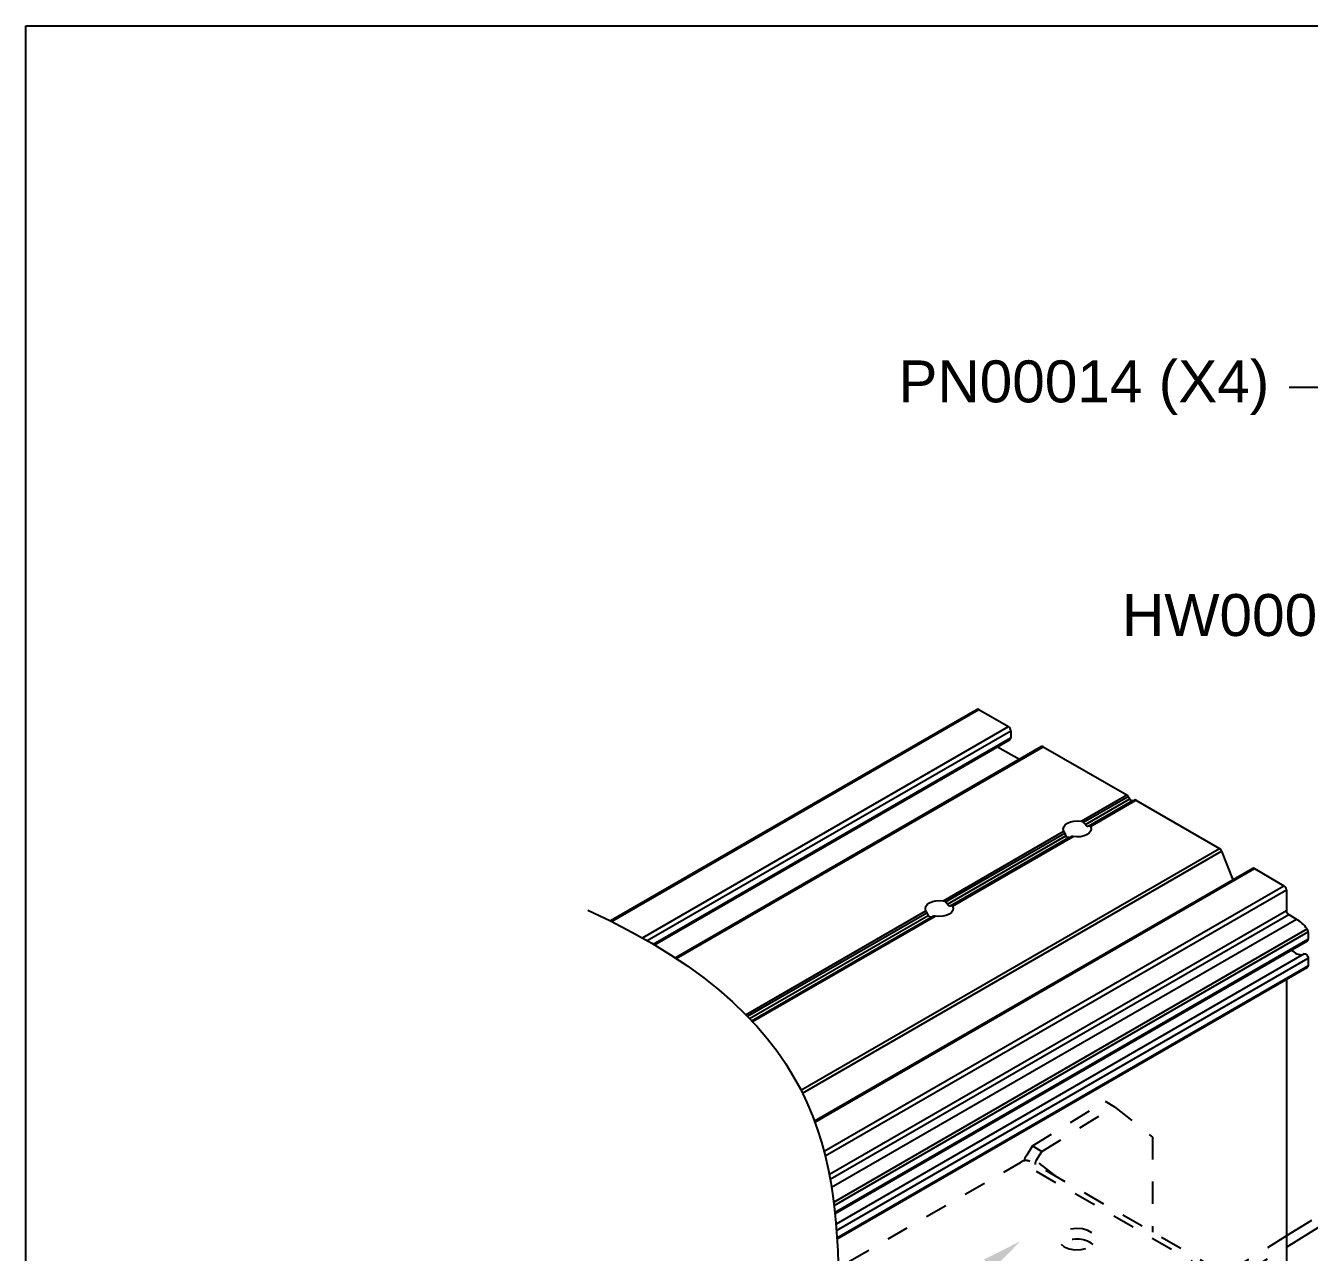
# Model space of a CAD drawing. Extents: x 0 to 11.9, y -12 to 0.
# Drawn here: x 0 to 5.76, y -5.5 to 0 of the extents above; entities that cross this region are included whole.
import ezdxf
from ezdxf import colors
from ezdxf.entities.mleader import LeaderData, LeaderLine
from ezdxf.math import Vec2, Vec3

# ---------------------------------------------------------------- set-up
doc = ezdxf.new("R2010")
doc.units = 0
doc.header["$LTSCALE"] = 0.5
doc.header["$MEASUREMENT"] = 0
doc.linetypes.add('HIDDEN2', pattern=[0.1875, 0.125, -0.0625])
for name, color, linetype in [('Brackets', 181, 'CONTINUOUS'), ('Dimension', 10, 'CONTINUOUS'), ('FAB DWG', 221, 'CONTINUOUS'), ('Housing', 150, 'CONTINUOUS')]:
    doc.layers.add(name, color=color, linetype=linetype)
doc.layers.add('Text-Unprinted', color=131, linetype='CONTINUOUS', plot=False)
doc.styles.get("Standard").update_dxf_attribs({"font": 'arial.ttf'})

msp = doc.modelspace()

# ---------------------------------------------------------------- linework, layer by layer
at = {"layer": 'Brackets', "linetype": 'HIDDEN2', "transparency": 16777216}
for p, q in [((4.5177, -5.0268), (4.843, -4.8263)), ((4.843, -4.8263), (4.8853, -4.8507)), ((4.56, -5.0512), (4.8853, -4.8507)), ((4.8853, -4.8507), (5.0558, -4.9869)), ((5.0558, -4.9869), (5.0558, -5.4138)), ((4.5177, -5.0268), (4.4914, -5.0675)), ((4.5177, -5.0268), (4.56, -5.0512)), ((4.5337, -5.092), (4.56, -5.0512)), ((3.696, -5.5438), (4.464, -5.1004)), ((5.3148, -5.5916), (4.464, -5.1004)), ((5.3565, -5.5874), (4.5057, -5.0963)), ((4.6262, -5.1659), (4.5337, -5.092)), ((5.6565, -5.4308), (5.4442, -5.5617)), ((5.4865, -5.5861), (5.6565, -5.4813))]:
    msp.add_line(p, q, dxfattribs=at)
at = {"layer": 'Brackets', "transparency": 16777216}
for p, q in [((5.7695, -5.3611), (5.6565, -5.4308)), ((5.6565, -5.4813), (5.8118, -5.3855))]:
    msp.add_line(p, q, dxfattribs=at)
at = {"layer": 'Brackets', "linetype": 'HIDDEN2', "transparency": 16777216, "flags": 128}
for points in [[(4.4914, -5.0675), (4.4837, -5.0818), (4.4794, -5.0939)], [(4.6593, -5.4788), (4.6816, -5.488), (4.7078, -5.4925), (4.7351, -5.4918), (4.7605, -5.4861), (4.7814, -5.4759), (4.7953, -5.4624), (4.8009, -5.4469), (4.7976, -5.4313), (4.7856, -5.4171), (4.7662, -5.4059), (4.7417, -5.399), (4.7146, -5.3971), (4.6878, -5.4003), (4.6644, -5.4084), (4.6467, -5.4204), (4.6368, -5.4351), (4.6357, -5.4509), (4.6435, -5.466), (4.6593, -5.4788)]]:
    msp.add_lwpolyline(points, dxfattribs=at)
at = {"layer": 'Brackets', "linetype": 'HIDDEN2', "transparency": 16777216}
for centre, radius, start, end in [((4.4884, -5.1337), 0.0412, 65.0875, 126.22296), ((4.5538, -5.1058), 0.0244, 145.43822, 190.36913), ((4.718, -5.5593), 0.1149, 51.56552, 128.43448)]:
    msp.add_arc(centre, radius, start, end, dxfattribs=at)
at = {"layer": 'Dimension', "transparency": 16777216}
msp.add_open_spline([(2.5228, -3.9686), (3.644, -4.4845), (3.6491, -5.8333), (3.6542, -7.1821), (4.9277, -7.7071)], degree=3, knots=[0.0416, 0.0416, 0.0416, 0.0416, 1, 2, 2, 2, 2], dxfattribs=at)
at = {"layer": 'Housing', "transparency": 16777216}
for p, q in [((4.2688, -3.0677), (2.6242, -4.0172)), ((2.6289, -4.0195), (4.2763, -3.0685)), ((4.2763, -3.0685), (4.4093, -3.1452)), ((2.7674, -4.0931), (4.4093, -3.1452)), ((2.7887, -4.1052), (4.4199, -3.1636)), ((4.4199, -3.1636), (4.4199, -3.1962)), ((2.8168, -4.1217), (4.4199, -3.1962)), ((2.8211, -4.1242), (4.4168, -3.2031)), ((4.5579, -3.2346), (2.9152, -4.1829)), ((2.9193, -4.1856), (4.5654, -3.2353)), ((4.3606, -3.2355), (4.4584, -3.292)), ((4.5654, -3.2353), (4.9404, -3.4518)), ((4.7363, -3.5696), (4.9404, -3.4518)), ((4.7461, -3.5747), (4.9472, -3.4586)), ((4.7549, -3.5847), (4.9543, -3.4696)), ((4.7685, -3.5925), (4.9679, -3.4774)), ((4.7739, -3.5908), (4.975, -3.4747)), ((4.7778, -3.5935), (4.9818, -3.4757)), ((4.9472, -3.4586), (4.9543, -3.4696)), ((4.9679, -3.4774), (4.975, -3.4747)), ((4.9818, -3.4757), (5.3568, -3.6922)), ((4.1176, -3.9268), (4.6583, -3.6147)), ((4.1274, -3.9319), (4.6622, -3.6232)), ((4.1361, -3.9419), (4.6675, -3.6351)), ((4.1498, -3.9497), (4.6812, -3.643)), ((4.1552, -3.9479), (4.69, -3.6392)), ((4.1591, -3.9507), (4.6997, -3.6386)), ((3.4785, -4.7766), (5.3568, -3.6922)), ((3.485, -4.7895), (5.366, -3.7036)), ((5.366, -3.7036), (5.4162, -3.8331)), ((5.5054, -3.7816), (3.5399, -4.9163)), ((3.5414, -4.9205), (5.5129, -3.7823)), ((5.5129, -3.7823), (5.6458, -3.8591)), ((3.5823, -5.0504), (5.6458, -3.8591)), ((3.5877, -5.0717), (5.6565, -3.8774)), ((5.6565, -3.8774), (5.6565, -3.9702)), ((3.2316, -4.4383), (4.0395, -3.9719)), ((3.6059, -5.1539), (5.6565, -3.9702)), ((3.2383, -4.4451), (4.0435, -3.9803)), ((3.2476, -4.4548), (4.0488, -3.9923)), ((3.2573, -4.465), (4.0625, -4.0001)), ((3.2581, -4.4658), (4.0712, -3.9964)), ((3.2611, -4.4691), (4.081, -3.9958)), ((3.61, -5.176), (5.6671, -3.9885)), ((3.6162, -5.2124), (5.7017, -4.0085)), ((5.6671, -3.9885), (5.7017, -4.0085)), ((3.6257, -5.2784), (5.7496, -4.0523)), ((3.6275, -5.2933), (5.7545, -4.0655)), ((5.7545, -4.0655), (5.7545, -4.0996)), ((3.6311, -5.3254), (5.7545, -4.0996)), ((3.6316, -5.3302), (5.7514, -4.1065)), ((5.7364, -4.1651), (3.6361, -5.3776)), ((3.6383, -5.4058), (5.7545, -4.1842)), ((5.7545, -4.1842), (5.7545, -4.2183)), ((3.6405, -5.4387), (5.7545, -4.2183)), ((3.6408, -5.4436), (5.7514, -4.2252)), ((5.6565, -4.28), (5.6565, -5.9734))]:
    msp.add_line(p, q, dxfattribs=at)
at = {"layer": 'Housing', "transparency": 16777216, "flags": 128}
for points in [[(4.6583, -3.6147), (4.6555, -3.6051), (4.6574, -3.5954), (4.6636, -3.5863), (4.6738, -3.5786), (4.6873, -3.5727), (4.7029, -3.5691), (4.7197, -3.568), (4.7363, -3.5696)], [(4.7778, -3.5935), (4.7805, -3.6031), (4.7787, -3.6128), (4.7724, -3.6219), (4.7622, -3.6296), (4.7488, -3.6355), (4.7331, -3.6391), (4.7163, -3.6402), (4.6997, -3.6386)], [(4.0395, -3.9719), (4.0368, -3.9622), (4.0387, -3.9526), (4.0449, -3.9435), (4.0551, -3.9358), (4.0685, -3.9299), (4.0842, -3.9263), (4.101, -3.9252), (4.1176, -3.9268)], [(4.1591, -3.9507), (4.1618, -3.9603), (4.16, -3.97), (4.1537, -3.979), (4.1435, -3.9868), (4.1301, -3.9927), (4.1144, -3.9963), (4.0976, -3.9973), (4.081, -3.9958)], [(5.7364, -4.1651), (5.7383, -4.1644), (5.7413, -4.1647), (5.7445, -4.1661), (5.7476, -4.1687), (5.7504, -4.1721), (5.7526, -4.1761), (5.754, -4.1802), (5.7545, -4.1842)]]:
    msp.add_lwpolyline(points, dxfattribs=at)
at = {"layer": 'Housing', "transparency": 16777216}
for centre, radius, start, end in [((4.2719, -3.0746), 0.00754, 54.38242, 114.30712), ((4.3968, -3.1646), 0.0231, 2.60548, 57.39452), ((4.4127, -3.1972), 0.00719, 304.05635, 7.25583), ((4.561, -3.2415), 0.00758, 54.53278, 114.15676), ((4.9293, -3.4697), 0.021, 31.81719, 58.32123), ((4.9665, -3.4641), 0.0134, 203.99396, 276.01142), ((4.9773, -3.4824), 0.00802, 55.59629, 106.55981), ((5.3444, -3.7116), 0.023, 20.22711, 57.36203), ((5.5085, -3.7885), 0.00754, 54.38242, 114.30712), ((5.6334, -3.8785), 0.0231, 2.60548, 57.39452), ((5.6795, -3.9691), 0.0231, 182.60548, 237.39452), ((5.6149, -4.1516), 0.1673, 36.39041, 58.75003), ((5.7317, -4.0665), 0.0229, 2.5457, 38.33723), ((5.7233, -4.1183), 0.0504, 214.31601, 278.85192), ((5.7472, -4.1005), 0.00733, 304.73417, 6.57801), ((5.7473, -4.2192), 0.00723, 304.21683, 7.09535)]:
    msp.add_arc(centre, radius, start, end, dxfattribs=at)
for centre, major_axis, ratio, start_param, end_param in [((4.718, -3.6204), (-0.0464, 0.0669), 0.625218, 1.198931, 1.363916), ((4.718, -3.6204), (-0.0464, 0.0669), 0.625218, 4.815284, 4.980268), ((4.718, -3.6204), (0.0625, 0.0305), 0.075064, 0.42892, 0.593905), ((4.718, -3.6204), (0.0625, 0.0305), 0.075064, 4.045272, 4.210257), ((4.0993, -3.9776), (-0.0464, 0.0669), 0.625218, 4.815284, 4.980268), ((4.0993, -3.9776), (0.0625, 0.0305), 0.075064, 0.42892, 0.593905), ((4.0993, -3.9776), (-0.0464, 0.0669), 0.625218, 1.198931, 1.363916), ((4.0993, -3.9776), (0.0625, 0.0305), 0.075064, 4.045272, 4.210257)]:
    msp.add_ellipse(centre, major_axis=major_axis, ratio=ratio, start_param=start_param, end_param=end_param, dxfattribs=at)
for points in [[(4.7363, -3.5696), (4.74, -3.5702), (4.7434, -3.572), (4.7461, -3.5747)], [(4.6622, -3.6232), (4.6608, -3.6197), (4.6594, -3.6168), (4.6583, -3.6147)], [(4.7739, -3.5908), (4.7752, -3.5904), (4.7767, -3.5914), (4.7778, -3.5935)], [(4.6997, -3.6386), (4.6961, -3.6379), (4.6926, -3.638), (4.69, -3.6392)], [(4.0435, -3.9803), (4.0421, -3.9769), (4.0407, -3.9739), (4.0395, -3.9719)], [(4.1176, -3.9268), (4.1213, -3.9274), (4.1247, -3.9292), (4.1274, -3.9319)], [(4.1552, -3.9479), (4.1565, -3.9475), (4.1579, -3.9486), (4.1591, -3.9507)], [(4.081, -3.9958), (4.0773, -3.9951), (4.0739, -3.9952), (4.0712, -3.9964)]]:
    msp.add_open_spline(points, degree=3, dxfattribs=at)
for points in [[(4.7685, -3.5925), (4.7663, -3.5935), (4.7636, -3.5932), (4.7587, -3.5903), (4.7565, -3.5878), (4.7549, -3.5847)], [(4.6812, -3.643), (4.679, -3.6439), (4.6763, -3.6436), (4.6713, -3.6408), (4.6691, -3.6382), (4.6675, -3.6351)], [(4.1498, -3.9497), (4.1476, -3.9506), (4.1449, -3.9504), (4.14, -3.9475), (4.1378, -3.945), (4.1361, -3.9419)], [(4.0625, -4.0001), (4.0603, -4.0011), (4.0576, -4.0008), (4.0526, -3.9979), (4.0504, -3.9954), (4.0488, -3.9923)]]:
    msp.add_open_spline(points, degree=3, knots=[0, 0, 0, 0, 0.5, 0.5, 1, 1, 1, 1], dxfattribs=at)
at = {"layer": 'Text-Unprinted', "ltscale": 0.5, "transparency": 16777216}
msp.add_lwpolyline([(0, 0), (11.6437, 0), (11.6437, -12.037), (0, -12.037)], close=True, dxfattribs=at)

# ---------------------------------------------------------------- leaders
at = {"layer": 'FAB DWG', "ltscale": 0.5, "transparency": 16777216}
ml = msp.add_multileader_mtext('Standard', dxfattribs=at)
ml.set_content('PN00014 (X4)', color=256)
ml.set_leader_properties()
ml.build(insert=Vec2(0, 0))
ml.multileader.update_dxf_attribs({"dogleg_length": 0.36, "arrow_head_size": 0.18})
ctx = ml.context
ctx.base_point, ctx.char_height, ctx.arrow_head_size, ctx.landing_gap_size, ctx.plane_origin = Vec3(3.8552, -1.6237), 0.188, 0.18, 0.09, Vec3(-3.9602, 10.8569)
ctx.text_align_type = 2
notes = []
notes.append((ctx, [(0, (1, 1, 0), (6.2753, -1.6237), (-1, 0), 0.6056, [(1, [(6.0974, -2.1723), (7.7527, -2.9272)], 0, [])])]))
ctx.mtext.insert, ctx.mtext.rotation, ctx.mtext.alignment, ctx.mtext.flow_direction = Vec3(5.5798, -1.5021), 6.283185, 3, 5
ml = msp.add_multileader_mtext('Standard', dxfattribs=at)
ml.set_content('HW00070', color=256)
ml.set_leader_properties()
ml.build(insert=Vec2(0, 0))
ml.multileader.update_dxf_attribs({"dogleg_length": 0.36, "arrow_head_size": 0.18})
ctx = ml.context
ctx.base_point, ctx.char_height, ctx.arrow_head_size, ctx.landing_gap_size, ctx.plane_origin = Vec3(4.8625, -2.6461), 0.188, 0.18, 0.09, Vec3(10.8198, 4.9794)
ctx.text_align_type = 2
notes.append((ctx, [(1, (1, 1, 0), (6.5368, -2.6461), (-1, 0), 0.36, [(0, [(7.0664, -3.0464)], 0, [])])]))
ctx.mtext.insert, ctx.mtext.rotation, ctx.mtext.alignment, ctx.mtext.flow_direction = Vec3(6.0868, -2.5505), 6.283185, 3, 5
ml = msp.add_multileader_mtext('Standard', dxfattribs=at)
ml.set_content('BK01515 (x1)\\PHW83238 (x2)', color=256)
ml.set_leader_properties()
ml.build(insert=Vec2(0, 0))
ml.multileader.update_dxf_attribs({"dogleg_length": 0.36, "arrow_head_size": 0.18})
ctx = ml.context
ctx.base_point, ctx.char_height, ctx.arrow_head_size, ctx.landing_gap_size, ctx.plane_origin = Vec3(1.3654, -6.2325), 0.188, 0.18, 0.09, Vec3(5.0294, 5.3103)
ctx.text_align_type = 2
notes.append((ctx, [(0, (1, 1, 0), (3.39, -6.2325), (-1, 0), 0.182, [(0, [(4.4631, -5.4543)], 0, [])])]))
ctx.mtext.insert, ctx.mtext.rotation, ctx.mtext.width, ctx.mtext.defined_height, ctx.mtext.alignment, ctx.mtext.flow_direction = Vec3(3.118, -6.1109), 6.283185, 1.706088, 0.5501, 3, 5
for ctx, leaders in notes:
    for number, flags, end, landing, length, lines in leaders:
        leader = LeaderData()
        leader.index, (leader.has_last_leader_line, leader.has_dogleg_vector, leader.attachment_direction) = number, flags
        leader.last_leader_point, leader.dogleg_vector, leader.dogleg_length = Vec3(end), Vec3(landing), length
        for number, points, colour, breaks in lines:
            line = LeaderLine()
            line.index, line.vertices, line.color, line.breaks = number, Vec3.list(points), colors.encode_raw_color(colour), breaks
            leader.lines.append(line)
        ctx.leaders.append(leader)

doc.saveas('drawing.dxf')
